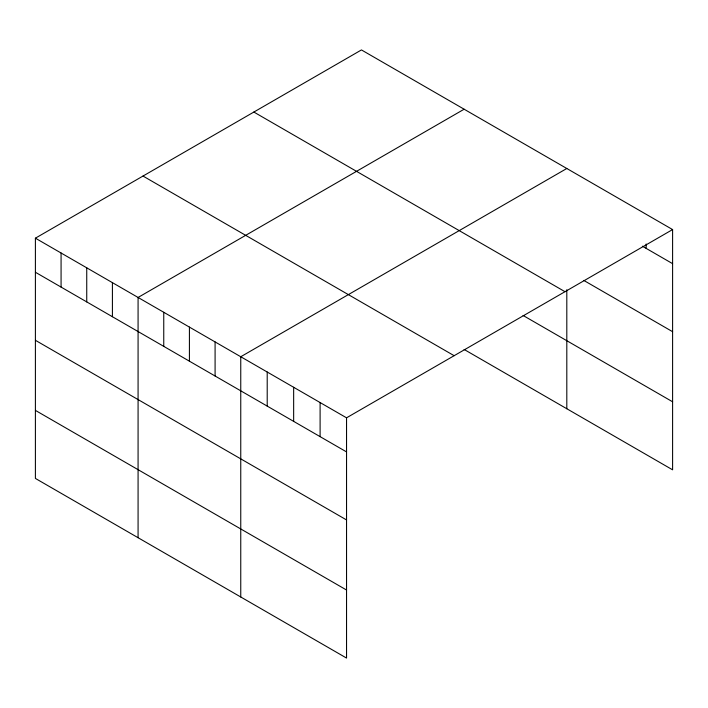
<?xml version="1.0" encoding="UTF-8"?>
<svg xmlns="http://www.w3.org/2000/svg" width="708" height="708" viewBox="0 0 708 708"><rect width="100%" height="100%" fill="white"/><g stroke="black" fill="none" stroke-linecap="round" stroke-linejoin="round"><path stroke-width="1.06" d="M672.6 229.569L346.548 417.817L346.548 658.068L35.4 478.431L35.4 238.18L361.452 49.932L672.6 229.569L672.6 469.82L464.129 349.46M464.129 109.218L138.078 297.457L138.078 537.708M566.807 168.495L240.755 356.744L240.755 596.986M642.377 246.207L672.6 263.659M583.808 280.43L672.6 331.698M253.853 112.05L565.002 291.696M523.079 315.458L672.6 401.79M142.998 176.053L454.147 355.699M35.4 238.18L346.548 417.817M35.4 272.261L346.548 451.908M35.4 340.3L346.548 519.938M35.4 410.392L346.548 590.03M646.156 243.994L646.156 248.393M566.807 289.731L566.807 408.746M320.104 402.551L320.104 436.632M293.652 387.276L293.652 421.366M267.208 372.01L267.208 406.1M215.09 341.92L215.09 376.01M189.417 327.096L189.417 361.186M163.752 312.281L163.752 346.362M112.413 282.634L112.413 316.724M86.739 267.819L86.739 301.909M61.074 252.995L61.074 287.085"/></g></svg>
